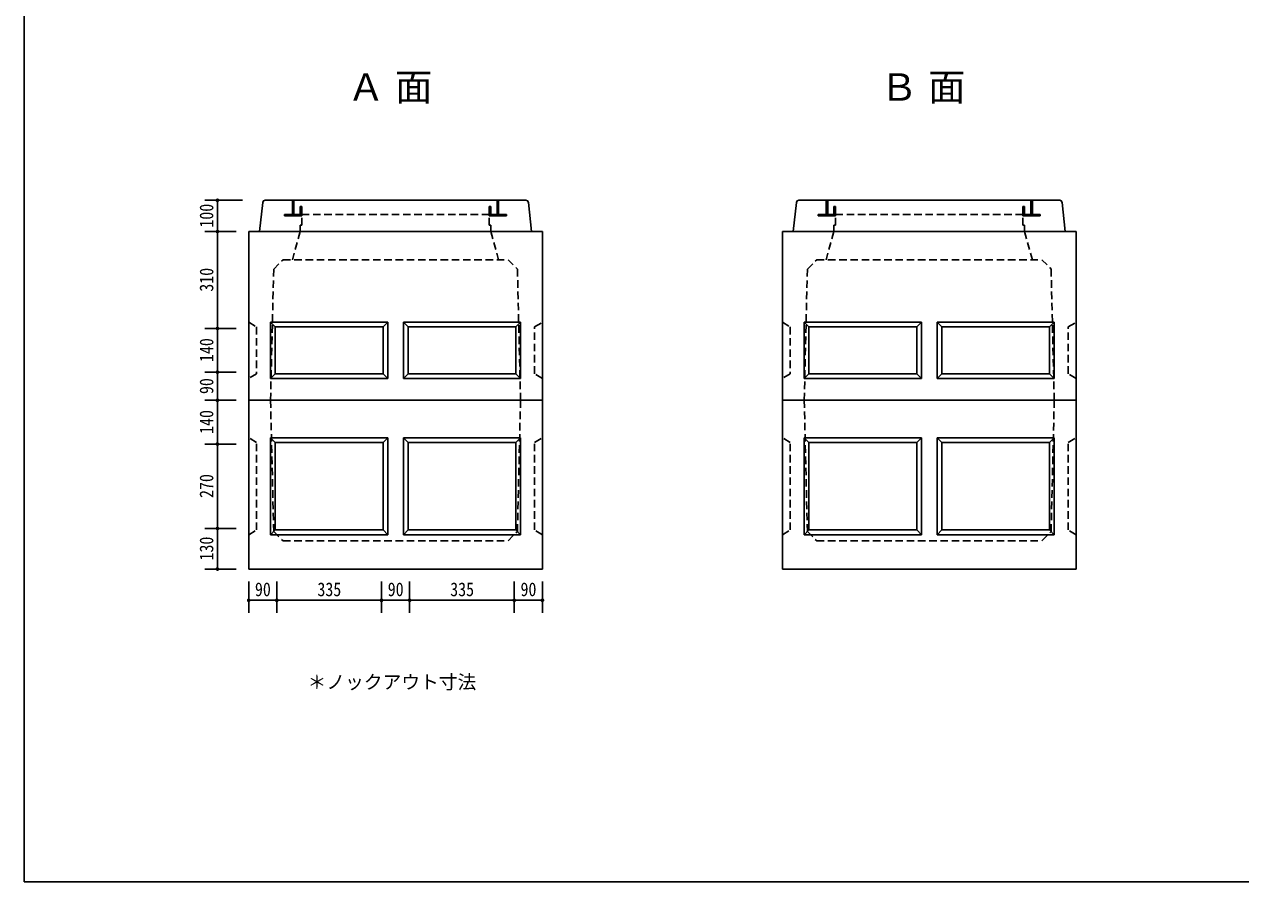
# Model space of a CAD drawing. Units: millimetres, scale not verified. Extents: x -3704 to 3796, y -2790 to 2696.
# Drawn here: x -3704 to 189, y -2790 to -47 of the extents above; entities that cross this region are included whole.
import ezdxf
from ezdxf.enums import TextEntityAlignment as Align

# ---------------------------------------------------------------- set-up
doc = ezdxf.new("R2010")
doc.units = ezdxf.units.MM
doc.header["$LTSCALE"] = 20
doc.linetypes.add('DASHED1', pattern=[1.8, 1.2, -0.6])
doc.layers.add('0-0_レイヤ_1', color=7, linetype='Continuous')
doc.layers.add('0-9_レイヤ10', color=7, linetype='Continuous')
doc.styles.add('HG丸ｺﾞｼｯｸM-PRO', font='')
doc.styles.add('ＭＳ ゴシック', font='')
doc.styles.get('HG丸ｺﾞｼｯｸM-PRO').set_extended_font_data('HG丸ｺﾞｼｯｸM-PRO')
doc.styles.get('ＭＳ ゴシック').set_extended_font_data('MS Gothic')

msp = doc.modelspace()

# ---------------------------------------------------------------- hatches: boundary and pattern name
at = {"layer": '0-9_レイヤ10'}
for points in [[(-3080.12, -610, 1), (-3092.12, -610, 1)], [(-3080.12, -710, 1), (-3092.12, -710, 1)], [(-3080.12, -1020, 1), (-3092.12, -1020, 1)], [(-3080.12, -1160, 1), (-3092.12, -1160, 1)], [(-3080.12, -1250, 1), (-3092.12, -1250, 1)], [(-3080.12, -1390, 1), (-3092.12, -1390, 1)], [(-3080.12, -1660, 1), (-3092.12, -1660, 1)], [(-3080.12, -1790, 1), (-3092.12, -1790, 1)], [(-2980.12, -1890, 1), (-2992.12, -1890, 1)], [(-2890.12, -1890, 1), (-2902.12, -1890, 1)], [(-2555.12, -1890, 1), (-2567.12, -1890, 1)], [(-2465.12, -1890, 1), (-2477.12, -1890, 1)], [(-2130.12, -1890, 1), (-2142.12, -1890, 1)], [(-2040.12, -1890, 1), (-2052.12, -1890, 1)]]:
    msp.add_hatch(color=256, dxfattribs=at).paths.add_polyline_path(points)

# ---------------------------------------------------------------- linework, layer by layer
at = {"layer": '0-0_レイヤ_1'}
for p, q in [((-3704.12, -2568.82), (-3704.12, 2646.47)), ((-2951.12, -710), (-2941.12, -617.5)), ((-2098.62, -610), (-2933.62, -610)), ((-2846.12, -610), (-2846.12, -655)), ((-2841.12, -610), (-2846.12, -610)), ((-2846.12, -612), (-2841.12, -612)), ((-2846.12, -614), (-2841.12, -614)), ((-2846.12, -616), (-2841.12, -616)), ((-2846.12, -618), (-2841.12, -618)), ((-2846.12, -620), (-2841.12, -620)), ((-2846.12, -622), (-2841.12, -622)), ((-2841.12, -655), (-2841.12, -610)), ((-2191.12, -610), (-2191.12, -655)), ((-2186.12, -610), (-2191.12, -610)), ((-2191.12, -612), (-2186.12, -612)), ((-2191.12, -614), (-2186.12, -614)), ((-2191.12, -616), (-2186.12, -616)), ((-2191.12, -618), (-2186.12, -618)), ((-2191.12, -620), (-2186.12, -620)), ((-2191.12, -622), (-2186.12, -622)), ((-2186.12, -655), (-2186.12, -610)), ((-2081.12, -710), (-2091.12, -617.5)), ((-1243.12, -710), (-1233.12, -617.5)), ((-390.62, -610), (-1225.62, -610)), ((-1138.12, -610), (-1138.12, -655)), ((-1133.12, -610), (-1138.12, -610)), ((-1138.12, -612), (-1133.12, -612)), ((-1138.12, -614), (-1133.12, -614)), ((-1138.12, -616), (-1133.12, -616)), ((-1138.12, -618), (-1133.12, -618)), ((-1138.12, -620), (-1133.12, -620)), ((-1138.12, -622), (-1133.12, -622)), ((-1133.12, -655), (-1133.12, -610)), ((-483.12, -610), (-483.12, -655)), ((-478.12, -610), (-483.12, -610)), ((-483.12, -612), (-478.12, -612)), ((-483.12, -614), (-478.12, -614)), ((-483.12, -616), (-478.12, -616)), ((-483.12, -618), (-478.12, -618)), ((-483.12, -620), (-478.12, -620)), ((-483.12, -622), (-478.12, -622)), ((-478.12, -655), (-478.12, -610)), ((-373.12, -710), (-383.12, -617.5)), ((-2871.12, -655), (-2871.12, -660)), ((-2821.12, -655), (-2871.12, -655)), ((-2871.12, -656), (-2821.12, -656)), ((-2871.12, -658), (-2821.12, -658)), ((-2871.12, -660), (-2821.12, -660)), ((-2871.12, -660), (-2821.12, -660)), ((-2846.12, -624), (-2841.12, -624)), ((-2846.12, -626), (-2841.12, -626)), ((-2846.12, -628), (-2841.12, -628)), ((-2846.12, -630), (-2841.12, -630)), ((-2846.12, -632), (-2841.12, -632)), ((-2846.12, -634), (-2841.12, -634)), ((-2846.12, -636), (-2841.12, -636)), ((-2846.12, -638), (-2841.12, -638)), ((-2846.12, -640), (-2841.12, -640)), ((-2846.12, -642), (-2841.12, -642)), ((-2846.12, -644), (-2841.12, -644)), ((-2846.12, -646), (-2841.12, -646)), ((-2846.12, -648), (-2841.12, -648)), ((-2846.12, -650), (-2841.12, -650)), ((-2846.12, -652), (-2841.12, -652)), ((-2846.12, -654), (-2841.12, -654)), ((-2821.12, -630), (-2816.12, -630)), ((-2821.12, -630), (-2821.12, -660)), ((-2816.12, -630), (-2821.12, -630)), ((-2821.12, -632), (-2816.12, -632)), ((-2821.12, -634), (-2816.12, -634)), ((-2821.12, -636), (-2816.12, -636)), ((-2821.12, -638), (-2816.12, -638)), ((-2821.12, -640), (-2816.12, -640)), ((-2821.12, -642), (-2816.12, -642)), ((-2821.12, -644), (-2816.12, -644)), ((-2821.12, -646), (-2816.12, -646)), ((-2821.12, -648), (-2816.12, -648)), ((-2821.12, -650), (-2816.12, -650)), ((-2821.12, -652), (-2816.12, -652)), ((-2821.12, -654), (-2816.12, -654)), ((-2821.12, -656), (-2816.12, -656)), ((-2821.12, -658), (-2816.12, -658)), ((-2821.12, -660), (-2816.12, -660)), ((-2821.12, -660), (-2816.12, -660)), ((-2816.12, -660), (-2816.12, -630)), ((-2216.12, -630), (-2211.12, -630)), ((-2216.12, -630), (-2216.12, -655)), ((-2211.12, -630), (-2216.12, -630)), ((-2216.12, -632), (-2211.12, -632)), ((-2216.12, -634), (-2211.12, -634)), ((-2216.12, -636), (-2211.12, -636)), ((-2216.12, -638), (-2211.12, -638)), ((-2216.12, -640), (-2211.12, -640)), ((-2216.12, -642), (-2211.12, -642)), ((-2216.12, -644), (-2211.12, -644)), ((-2216.12, -646), (-2211.12, -646)), ((-2216.12, -648), (-2211.12, -648)), ((-2216.12, -650), (-2211.12, -650)), ((-2216.12, -652), (-2211.12, -652)), ((-2216.12, -654), (-2211.12, -654)), ((-2216.12, -660), (-2216.12, -655)), ((-2216.12, -655), (-2161.12, -655)), ((-2216.12, -655), (-2211.12, -655)), ((-2216.12, -656), (-2161.12, -656)), ((-2216.12, -658), (-2161.12, -658)), ((-2161.12, -660), (-2216.12, -660)), ((-2211.12, -655), (-2211.12, -630)), ((-2191.12, -624), (-2186.12, -624)), ((-2191.12, -626), (-2186.12, -626)), ((-2191.12, -628), (-2186.12, -628)), ((-2191.12, -630), (-2186.12, -630)), ((-2191.12, -632), (-2186.12, -632)), ((-2191.12, -634), (-2186.12, -634)), ((-2191.12, -636), (-2186.12, -636)), ((-2191.12, -638), (-2186.12, -638)), ((-2191.12, -640), (-2186.12, -640)), ((-2191.12, -642), (-2186.12, -642)), ((-2191.12, -644), (-2186.12, -644)), ((-2191.12, -646), (-2186.12, -646)), ((-2191.12, -648), (-2186.12, -648)), ((-2191.12, -650), (-2186.12, -650)), ((-2191.12, -652), (-2186.12, -652)), ((-2191.12, -654), (-2186.12, -654)), ((-2191.12, -655), (-2186.12, -655)), ((-2161.12, -655), (-2161.12, -660)), ((-1163.12, -655), (-1163.12, -660)), ((-1113.12, -655), (-1163.12, -655)), ((-1163.12, -656), (-1113.12, -656)), ((-1163.12, -658), (-1113.12, -658)), ((-1163.12, -660), (-1113.12, -660)), ((-1163.12, -660), (-1113.12, -660)), ((-1138.12, -624), (-1133.12, -624)), ((-1138.12, -626), (-1133.12, -626)), ((-1138.12, -628), (-1133.12, -628)), ((-1138.12, -630), (-1133.12, -630)), ((-1138.12, -632), (-1133.12, -632)), ((-1138.12, -634), (-1133.12, -634)), ((-1138.12, -636), (-1133.12, -636)), ((-1138.12, -638), (-1133.12, -638)), ((-1138.12, -640), (-1133.12, -640)), ((-1138.12, -642), (-1133.12, -642)), ((-1138.12, -644), (-1133.12, -644)), ((-1138.12, -646), (-1133.12, -646)), ((-1138.12, -648), (-1133.12, -648)), ((-1138.12, -650), (-1133.12, -650)), ((-1138.12, -652), (-1133.12, -652)), ((-1138.12, -654), (-1133.12, -654)), ((-1113.12, -630), (-1108.12, -630)), ((-1113.12, -630), (-1113.12, -660)), ((-1108.12, -630), (-1113.12, -630)), ((-1113.12, -632), (-1108.12, -632)), ((-1113.12, -634), (-1108.12, -634)), ((-1113.12, -636), (-1108.12, -636)), ((-1113.12, -638), (-1108.12, -638)), ((-1113.12, -640), (-1108.12, -640)), ((-1113.12, -642), (-1108.12, -642)), ((-1113.12, -644), (-1108.12, -644)), ((-1113.12, -646), (-1108.12, -646)), ((-1113.12, -648), (-1108.12, -648)), ((-1113.12, -650), (-1108.12, -650)), ((-1113.12, -652), (-1108.12, -652)), ((-1113.12, -654), (-1108.12, -654)), ((-1113.12, -656), (-1108.12, -656)), ((-1113.12, -658), (-1108.12, -658)), ((-1113.12, -660), (-1108.12, -660)), ((-1113.12, -660), (-1108.12, -660)), ((-1108.12, -660), (-1108.12, -630)), ((-508.12, -630), (-503.12, -630)), ((-508.12, -630), (-508.12, -655)), ((-503.12, -630), (-508.12, -630)), ((-508.12, -632), (-503.12, -632)), ((-508.12, -634), (-503.12, -634)), ((-508.12, -636), (-503.12, -636)), ((-508.12, -638), (-503.12, -638)), ((-508.12, -640), (-503.12, -640)), ((-508.12, -642), (-503.12, -642)), ((-508.12, -644), (-503.12, -644)), ((-508.12, -646), (-503.12, -646)), ((-508.12, -648), (-503.12, -648)), ((-508.12, -650), (-503.12, -650)), ((-508.12, -652), (-503.12, -652)), ((-508.12, -654), (-503.12, -654)), ((-508.12, -660), (-508.12, -655)), ((-508.12, -655), (-453.12, -655)), ((-508.12, -655), (-503.12, -655)), ((-508.12, -656), (-453.12, -656)), ((-508.12, -658), (-453.12, -658)), ((-453.12, -660), (-508.12, -660)), ((-503.12, -655), (-503.12, -630)), ((-483.12, -624), (-478.12, -624)), ((-483.12, -626), (-478.12, -626)), ((-483.12, -628), (-478.12, -628)), ((-483.12, -630), (-478.12, -630)), ((-483.12, -632), (-478.12, -632)), ((-483.12, -634), (-478.12, -634)), ((-483.12, -636), (-478.12, -636)), ((-483.12, -638), (-478.12, -638)), ((-483.12, -640), (-478.12, -640)), ((-483.12, -642), (-478.12, -642)), ((-483.12, -644), (-478.12, -644)), ((-483.12, -646), (-478.12, -646)), ((-483.12, -648), (-478.12, -648)), ((-483.12, -650), (-478.12, -650)), ((-483.12, -652), (-478.12, -652)), ((-483.12, -654), (-478.12, -654)), ((-483.12, -655), (-478.12, -655)), ((-453.12, -655), (-453.12, -660)), ((-2986.12, -710), (-2046.12, -710)), ((-2986.12, -1250), (-2986.12, -710)), ((-2951.12, -710), (-2081.12, -710)), ((-2046.12, -710), (-2046.12, -1250)), ((-1278.12, -710), (-338.12, -710)), ((-1278.12, -1250), (-1278.12, -710)), ((-1243.12, -710), (-373.12, -710)), ((-338.12, -710), (-338.12, -1250)), ((-2916.12, -1000), (-2541.12, -1000)), ((-2916.12, -1180), (-2916.12, -1000)), ((-2556.12, -1015), (-2541.12, -1000)), ((-2541.12, -1000), (-2541.12, -1180)), ((-2491.12, -1000), (-2116.12, -1000)), ((-2491.12, -1180), (-2491.12, -1000)), ((-2131.12, -1015), (-2116.12, -1000)), ((-2116.12, -1000), (-2116.12, -1180)), ((-1208.12, -1000), (-833.12, -1000)), ((-1208.12, -1180), (-1208.12, -1000)), ((-848.12, -1015), (-833.12, -1000)), ((-833.12, -1000), (-833.12, -1180)), ((-783.12, -1000), (-408.12, -1000)), ((-783.12, -1180), (-783.12, -1000)), ((-423.12, -1015), (-408.12, -1000)), ((-408.12, -1000), (-408.12, -1180)), ((-2556.12, -1015), (-2901.12, -1015)), ((-2556.12, -1165), (-2556.12, -1015)), ((-2131.12, -1015), (-2476.12, -1015)), ((-2131.12, -1165), (-2131.12, -1015)), ((-848.12, -1015), (-1193.12, -1015)), ((-848.12, -1165), (-848.12, -1015)), ((-423.12, -1015), (-768.12, -1015)), ((-423.12, -1165), (-423.12, -1015)), ((-2916.12, -1180), (-2901.12, -1165)), ((-2901.12, -1165), (-2556.12, -1165)), ((-2541.12, -1180), (-2556.12, -1165)), ((-2491.12, -1180), (-2476.12, -1165)), ((-2476.12, -1165), (-2131.12, -1165)), ((-2116.12, -1180), (-2131.12, -1165)), ((-1208.12, -1180), (-1193.12, -1165)), ((-1193.12, -1165), (-848.12, -1165)), ((-833.12, -1180), (-848.12, -1165)), ((-783.12, -1180), (-768.12, -1165)), ((-768.12, -1165), (-423.12, -1165)), ((-408.12, -1180), (-423.12, -1165)), ((-2541.12, -1180), (-2916.12, -1180)), ((-2116.12, -1180), (-2491.12, -1180)), ((-833.12, -1180), (-1208.12, -1180)), ((-408.12, -1180), (-783.12, -1180)), ((-2986.12, -1250), (-2046.12, -1250)), ((-2046.12, -1250), (-2986.12, -1250)), ((-2986.12, -1250), (-2046.12, -1250)), ((-2986.12, -1790), (-2986.12, -1250)), ((-2046.12, -1250), (-2046.12, -1790)), ((-1278.12, -1250), (-338.12, -1250)), ((-338.12, -1250), (-1278.12, -1250)), ((-1278.12, -1250), (-338.12, -1250)), ((-1278.12, -1790), (-1278.12, -1250)), ((-338.12, -1250), (-338.12, -1790)), ((-2916.12, -1370), (-2901.12, -1385)), ((-2916.12, -1370), (-2541.12, -1370)), ((-2916.12, -1680), (-2916.12, -1370)), ((-2901.12, -1385), (-2556.12, -1385)), ((-2901.12, -1665), (-2901.12, -1385)), ((-2541.12, -1370), (-2556.12, -1385)), ((-2556.12, -1385), (-2556.12, -1665)), ((-2541.12, -1370), (-2541.12, -1680)), ((-2491.12, -1370), (-2476.12, -1385)), ((-2491.12, -1370), (-2116.12, -1370)), ((-2491.12, -1680), (-2491.12, -1370)), ((-2476.12, -1385), (-2131.12, -1385)), ((-2476.12, -1665), (-2476.12, -1385)), ((-2131.12, -1385), (-2116.12, -1370)), ((-2131.12, -1385), (-2131.12, -1665)), ((-2116.12, -1370), (-2116.12, -1680)), ((-1208.12, -1370), (-1193.12, -1385)), ((-1208.12, -1370), (-833.12, -1370)), ((-1208.12, -1680), (-1208.12, -1370)), ((-1193.12, -1385), (-848.12, -1385)), ((-1193.12, -1665), (-1193.12, -1385)), ((-833.12, -1370), (-848.12, -1385)), ((-848.12, -1385), (-848.12, -1665)), ((-833.12, -1370), (-833.12, -1680)), ((-783.12, -1370), (-768.12, -1385)), ((-783.12, -1370), (-408.12, -1370)), ((-783.12, -1680), (-783.12, -1370)), ((-768.12, -1385), (-423.12, -1385)), ((-768.12, -1665), (-768.12, -1385)), ((-423.12, -1385), (-408.12, -1370)), ((-423.12, -1385), (-423.12, -1665)), ((-408.12, -1370), (-408.12, -1680)), ((-2916.12, -1680), (-2901.12, -1665)), ((-2556.12, -1665), (-2901.12, -1665)), ((-2541.12, -1680), (-2556.12, -1665)), ((-2491.12, -1680), (-2476.12, -1665)), ((-2131.12, -1665), (-2476.12, -1665)), ((-2116.12, -1680), (-2131.12, -1665)), ((-1208.12, -1680), (-1193.12, -1665)), ((-848.12, -1665), (-1193.12, -1665)), ((-833.12, -1680), (-848.12, -1665)), ((-783.12, -1680), (-768.12, -1665)), ((-423.12, -1665), (-768.12, -1665)), ((-408.12, -1680), (-423.12, -1665)), ((-2541.12, -1680), (-2916.12, -1680)), ((-2116.12, -1680), (-2491.12, -1680)), ((-833.12, -1680), (-1208.12, -1680)), ((-408.12, -1680), (-783.12, -1680)), ((-2046.12, -1790), (-2986.12, -1790)), ((-338.12, -1790), (-1278.12, -1790)), ((-3704.12, -2568.82), (-3704.12, -2740.32)), ((-3704.12, -2790.32), (-3704.12, -2740.32)), ((-3704.12, -2790.32), (-3532.94, -2790.32))]:
    msp.add_line(p, q, dxfattribs=at)
at = {"layer": '0-0_レイヤ_1', "linetype": 'DASHED1'}
for p, q in [((-2846.12, -610), (-2846.12, -655)), ((-2841.12, -610), (-2846.12, -610)), ((-2841.12, -655), (-2841.12, -610)), ((-2191.12, -610), (-2186.12, -610)), ((-2191.12, -655), (-2191.12, -610)), ((-2186.12, -610), (-2186.12, -655)), ((-1138.12, -610), (-1138.12, -655)), ((-1133.12, -610), (-1138.12, -610)), ((-1133.12, -655), (-1133.12, -610)), ((-483.12, -610), (-478.12, -610)), ((-483.12, -655), (-483.12, -610)), ((-478.12, -610), (-478.12, -655)), ((-2871.12, -655), (-2871.12, -660)), ((-2846.12, -655), (-2871.12, -655)), ((-2871.12, -660), (-2816.12, -660)), ((-2821.12, -655), (-2841.12, -655)), ((-2821.12, -630), (-2821.12, -655)), ((-2816.12, -630), (-2821.12, -630)), ((-2816.12, -690), (-2816.12, -630)), ((-2816.12, -655), (-2216.12, -655)), ((-2216.12, -630), (-2211.12, -630)), ((-2216.12, -690), (-2216.12, -630)), ((-2161.12, -660), (-2216.12, -660)), ((-2211.12, -630), (-2211.12, -655)), ((-2211.12, -655), (-2191.12, -655)), ((-2186.12, -655), (-2161.12, -655)), ((-2161.12, -655), (-2161.12, -660)), ((-1163.12, -655), (-1163.12, -660)), ((-1138.12, -655), (-1163.12, -655)), ((-1163.12, -660), (-1108.12, -660)), ((-1113.12, -655), (-1133.12, -655)), ((-1113.12, -630), (-1113.12, -655)), ((-1108.12, -630), (-1113.12, -630)), ((-1108.12, -690), (-1108.12, -630)), ((-1108.12, -655), (-508.12, -655)), ((-508.12, -630), (-503.12, -630)), ((-508.12, -690), (-508.12, -630)), ((-453.12, -660), (-508.12, -660)), ((-503.12, -630), (-503.12, -655)), ((-503.12, -655), (-483.12, -655)), ((-478.12, -655), (-453.12, -655)), ((-453.12, -655), (-453.12, -660)), ((-2821.12, -690), (-2816.12, -690)), ((-2821.12, -710), (-2821.12, -690)), ((-2211.12, -690), (-2216.12, -690)), ((-2211.12, -710), (-2211.12, -690)), ((-1113.12, -690), (-1108.12, -690)), ((-1113.12, -710), (-1113.12, -690)), ((-503.12, -690), (-508.12, -690)), ((-503.12, -710), (-503.12, -690)), ((-2821.12, -710), (-2846.12, -800)), ((-2211.12, -710), (-2186.12, -800)), ((-1113.12, -710), (-1138.12, -800)), ((-503.12, -710), (-478.12, -800)), ((-2906.12, -830), (-2876.12, -800)), ((-2876.12, -800), (-2156.12, -800)), ((-2156.12, -800), (-2126.12, -830)), ((-1198.12, -830), (-1168.12, -800)), ((-1168.12, -800), (-448.12, -800)), ((-448.12, -800), (-418.12, -830)), ((-2916.12, -1250), (-2906.12, -830)), ((-2126.12, -830), (-2116.12, -1250)), ((-1208.12, -1250), (-1198.12, -830)), ((-418.12, -830), (-408.12, -1250)), ((-2986.12, -1000), (-2961.12, -1015)), ((-2071.12, -1015), (-2046.12, -1000)), ((-1278.12, -1000), (-1253.12, -1015)), ((-363.12, -1015), (-338.12, -1000)), ((-2961.12, -1015), (-2961.12, -1165)), ((-2071.12, -1165), (-2071.12, -1015)), ((-1253.12, -1015), (-1253.12, -1165)), ((-363.12, -1165), (-363.12, -1015)), ((-2961.12, -1165), (-2986.12, -1180)), ((-2046.12, -1180), (-2071.12, -1165)), ((-1253.12, -1165), (-1278.12, -1180)), ((-338.12, -1180), (-363.12, -1165)), ((-2916.12, -1250), (-2906.12, -1670)), ((-2126.12, -1670), (-2116.12, -1250)), ((-1208.12, -1250), (-1198.12, -1670)), ((-418.12, -1670), (-408.12, -1250)), ((-2961.12, -1385), (-2986.12, -1370)), ((-2961.12, -1665), (-2961.12, -1385)), ((-2071.12, -1385), (-2046.12, -1370)), ((-2071.12, -1665), (-2071.12, -1385)), ((-1253.12, -1385), (-1278.12, -1370)), ((-1253.12, -1665), (-1253.12, -1385)), ((-363.12, -1385), (-338.12, -1370)), ((-363.12, -1665), (-363.12, -1385)), ((-2986.12, -1680), (-2961.12, -1665)), ((-2906.12, -1670), (-2876.12, -1700)), ((-2156.12, -1700), (-2126.12, -1670)), ((-2046.12, -1680), (-2071.12, -1665)), ((-1278.12, -1680), (-1253.12, -1665)), ((-1198.12, -1670), (-1168.12, -1700)), ((-448.12, -1700), (-418.12, -1670)), ((-338.12, -1680), (-363.12, -1665)), ((-2876.12, -1700), (-2156.12, -1700)), ((-1168.12, -1700), (-448.12, -1700))]:
    msp.add_line(p, q, dxfattribs=at)
at = {"layer": '0-0_レイヤ_1'}
for points in [[(-2941.12, -617.5), (-2939.11, -612.18), (-2933.62, -610)], [(-2091.12, -617.5), (-2093.57, -611.85), (-2098.62, -610)], [(-1233.12, -617.5), (-1231.11, -612.18), (-1225.62, -610)], [(-383.12, -617.5), (-385.57, -611.85), (-390.62, -610)], [(-2916.12, -1000), (-2901.12, -1015), (-2901.12, -1165)], [(-2491.12, -1000), (-2476.12, -1015), (-2476.12, -1165)], [(-1208.12, -1000), (-1193.12, -1015), (-1193.12, -1165)], [(-783.12, -1000), (-768.12, -1015), (-768.12, -1165)], [(-3532.94, -2790.32), (3545.88, -2790.32), (3795.88, -2790.32), (3795.88, -2740.32)]]:
    msp.add_lwpolyline(points, dxfattribs=at)
at = {"layer": '0-9_レイヤ10'}
for p, q in [((-3005.92, -610), (-3126.12, -610)), ((-3086.12, -710), (-3086.12, -610)), ((-3026.12, -710), (-3126.12, -710)), ((-3086.12, -1020), (-3086.12, -710)), ((-3026.12, -1020), (-3126.12, -1020)), ((-3086.12, -1160), (-3086.12, -1020)), ((-3026.12, -1160), (-3126.12, -1160)), ((-3086.12, -1250), (-3086.12, -1160)), ((-3026.12, -1250), (-3126.12, -1250)), ((-3086.12, -1390), (-3086.12, -1250)), ((-3026.12, -1390), (-3126.12, -1390)), ((-3086.12, -1660), (-3086.12, -1390)), ((-3026.12, -1660), (-3126.12, -1660)), ((-3086.12, -1790), (-3086.12, -1660)), ((-3026.12, -1790), (-3126.12, -1790)), ((-2986.12, -1830), (-2986.12, -1930)), ((-2896.12, -1830), (-2896.12, -1930)), ((-2561.12, -1830), (-2561.12, -1930)), ((-2471.12, -1830), (-2471.12, -1930)), ((-2136.12, -1830), (-2136.12, -1930)), ((-2046.12, -1830), (-2046.12, -1930)), ((-2986.12, -1890), (-2896.12, -1890)), ((-2896.12, -1890), (-2561.12, -1890)), ((-2561.12, -1890), (-2471.12, -1890)), ((-2471.12, -1890), (-2136.12, -1890)), ((-2136.12, -1890), (-2046.12, -1890))]:
    msp.add_line(p, q, dxfattribs=at)

# ---------------------------------------------------------------- texts
at = {"layer": '0-0_レイヤ_1', "style": 'HG丸ｺﾞｼｯｸM-PRO'}
for s, p in [('Ａ 面', (-2670.67, -318.03)), ('Ｂ 面', (-964.65, -318.03))]:
    msp.add_text(s, height=87.98, dxfattribs=at).set_placement(p, align=Align.BOTTOM_LEFT)
at = {"layer": '0-9_レイヤ10', "style": 'ＭＳ ゴシック', "width": 0.85}
for s, p in [('100', (-3086.12, -697.5)), ('310', (-3086.12, -902.5)), ('140', (-3086.12, -1127.5)), ('90', (-3086.12, -1230)), ('140', (-3086.12, -1357.5)), ('270', (-3086.12, -1562.5)), ('130', (-3086.12, -1762.5))]:
    msp.add_text(s, height=43.99, rotation=90, dxfattribs=at).set_placement(p, align=Align.BOTTOM_LEFT)
for s, p in [('90', (-2966.12, -1890)), ('335', (-2766.12, -1890)), ('90', (-2541.12, -1890)), ('335', (-2341.12, -1890)), ('90', (-2116.12, -1890))]:
    msp.add_text(s, height=43.99, dxfattribs=at).set_placement(p, align=Align.BOTTOM_LEFT)
at = {"layer": '0-9_レイヤ10', "style": 'HG丸ｺﾞｼｯｸM-PRO'}
msp.add_text('＊ノックアウト寸法', height=43.99, dxfattribs=at).set_placement((-2797.61, -2186.69), align=Align.BOTTOM_LEFT)

doc.saveas('drawing.dxf')
